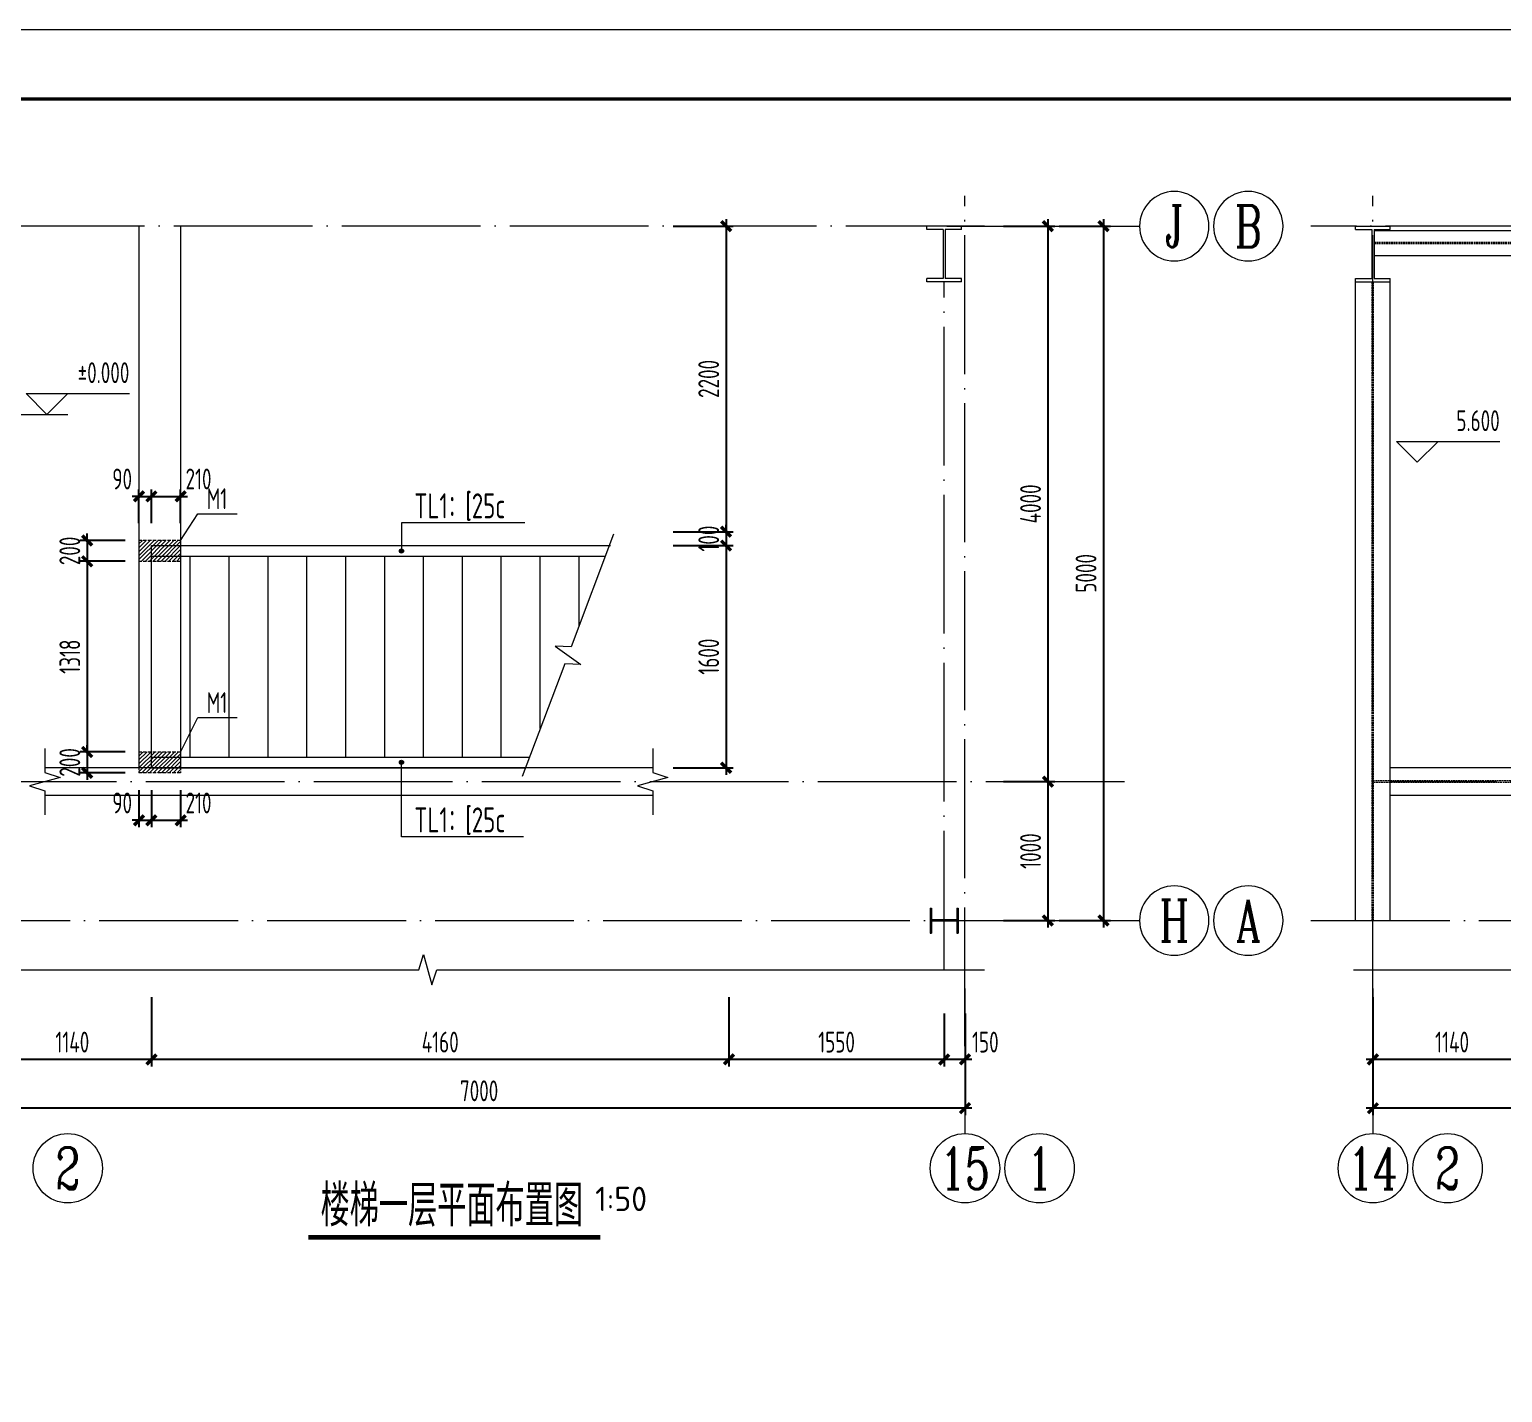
# Model space of a CAD drawing. Header units: millimetres. Extents: x 19781 to 898973, y -947928 to -267362.
# Drawn here: x 544353 to 565574, y -407592 to -387961 of the extents above; entities that cross this region are included whole.
import ezdxf
from ezdxf.enums import TextEntityAlignment as Align

# ---------------------------------------------------------------- set-up
doc = ezdxf.new("R2010")
doc.units = ezdxf.units.MM
doc.header["$LTSCALE"] = 100
doc.linetypes.add('DASH', pattern=[0.35, 0.25, -0.1])
doc.linetypes.add('DOTE', pattern=[2.42, 2, -0.2, 0.02, -0.2])
doc.layers.get('0').update_dxf_attribs({"lineweight": 18})
for name, color, linetype, lineweight in [('14', 2, 'Continuous', 18), ('BEAM_CON', 4, 'Continuous', 18), ('BORDER', 7, 'Continuous', 18), ('COLU', 7, 'Continuous', 18), ('DIM', 3, 'Continuous', 18), ('DOTE', 1, 'DOTE', 18), ('HATCH', 254, 'Continuous', 18), ('NUM', 7, 'Continuous', 18), ('PUB_DIM', 3, 'Continuous', 18), ('TEXT', 7, 'Continuous', 18), ('THIN', 7, 'Continuous', 18), ('卫浴', 7, 'Continuous', 18), ('图名下划线', 7, 'Continuous', 18), ('楼板负筋文字', 7, 'Continuous', 18)]:
    doc.layers.add(name, color=color, linetype=linetype, lineweight=lineweight)
doc.styles.add('TSSD_Axis', font='complex.shx', dxfattribs={"width": 0.7, "bigfont": 'hztxt.shx'})
doc.styles.add('TSSD_Label', font='tssdeng.shx', dxfattribs={"width": 0.7, "bigfont": 'hztxt.shx'})
doc.styles.add('TSSD_Norm', font='tssdeng.shx', dxfattribs={"bigfont": 'hztxt.shx'})
doc.styles.add('TSSD_REIN', font='tssdeng.shx', dxfattribs={"width": 0.7, "bigfont": 'hztxt.shx'})
doc.dimstyles.new('TSSD_100_100', dxfattribs={"dimtxt": 300, "dimasz": 100, "dimexe": 100, "dimexo": 250, "dimgap": 100, "dimtad": 1, "dimdec": 0, "dimzin": 0, "dimdsep": 46, "dimtxsty": 'TSSD_REIN', "dimblk": 'ARCHTICK', "dimcen": 0, "dimdle": 100, "dimclrt": 7, "dimadec": 0, "dimazin": 0, "dimtfac": 1, "dimtdec": 0, "dimtix": 1, "dimtmove": 2, "dimatfit": 3, "dimfxl": 1, "dimtolj": 1, "dimtzin": 0, "dimarcsym": 0})
pattern_1 = [(45, (0, 0), (-28.2842712, 28.2842712), [])]

# ---------------------------------------------------------------- blocks, each defined once
blk = doc.blocks.new('A$C5F0906CC')
at = {"layer": 'COLU', "lineweight": 5}
for p, q in [((-63, 12), (187, 12)), ((-63, -12), (-63, 12)), ((187, -12), (187, 12)), ((-63, -12), (54, -12)), ((54, -12), (54, -364)), ((70, -12), (187, -12)), ((70, -12), (70, -364)), ((-63, -364), (54, -364)), ((-63, -388), (-63, -364)), ((-63, -388), (187, -388)), ((70, -364), (187, -364)), ((187, -388), (187, -364))]:
    blk.add_line(p, q, dxfattribs=at)
blk = doc.blocks.new('_ArchTick_0')
at = {"color": 0, "linetype": 'ByBlock'}
blk.add_lwpolyline([(-0.71, -0.71, 0.5, 0.5, 0), (0.71, 0.71, 0.5, 0.5, 0)], format="xyseb", dxfattribs=at)
blk = doc.blocks.new('*X1026')
at = {"layer": 'DIM', "color": 0, "lineweight": -2, "ltscale": 100, "transparency": 16777216}
for p, q in [((553626, -390794), (554488, -390794)), ((554388, -390694), (554388, -395294)), ((553626, -395194), (554488, -395194))]:
    blk.add_line(p, q, dxfattribs=at)
at = {"layer": 'DIM', "color": 0, "lineweight": -2, "ltscale": 100, "transparency": 16777216, "xscale": 100, "yscale": 100, "zscale": 100}
for p, rotation in [((554388, -390794), 90), ((554388, -395194), 270)]:
    blk.add_blockref('_ArchTick_0', p, dxfattribs=dict(at, rotation=rotation))
at = {"layer": 'DIM', "color": 7, "ltscale": 100, "transparency": 16777216, "insert": (554138, -392994), "char_height": 300, "width": 2220, "attachment_point": 5, "rotation": 90, "style": 'TSSD_REIN'}
blk.add_mtext('2200', dxfattribs=at)
blk = doc.blocks.new('_ARCHTICK')
at = {"color": 0, "linetype": 'ByBlock', "const_width": 0.5}
blk.add_lwpolyline([(-0.5, -0.5), (0.5, 0.5)], dxfattribs=at)
blk = doc.blocks.new('*X1027')
at = {"layer": 'DIM', "color": 0, "lineweight": -2, "ltscale": 100, "transparency": 16777216}
for p, q in [((554388, -395194), (554388, -395094)), ((553626, -395194), (554488, -395194)), ((554388, -395194), (554388, -395394)), ((553626, -395394), (554488, -395394)), ((554388, -395394), (554388, -395494))]:
    blk.add_line(p, q, dxfattribs=at)
at = {"layer": 'DIM', "color": 0, "lineweight": -2, "ltscale": 100, "transparency": 16777216, "xscale": 100, "yscale": 100, "zscale": 100}
for p, rotation in [((554388, -395194), 270), ((554388, -395394), 90)]:
    blk.add_blockref('_ArchTick_0', p, dxfattribs=dict(at, rotation=rotation))
at = {"layer": 'DIM', "color": 7, "ltscale": 100, "transparency": 16777216, "insert": (554138, -395294), "char_height": 300, "width": 1530, "attachment_point": 5, "rotation": 90, "style": 'TSSD_REIN'}
blk.add_mtext('100', dxfattribs=at)
blk = doc.blocks.new('*X1028')
at = {"layer": 'DIM', "color": 0, "lineweight": -2, "ltscale": 100, "transparency": 16777216}
for p, q in [((554388, -395294), (554388, -398694)), ((553626, -395394), (554488, -395394)), ((553626, -398594), (554488, -398594))]:
    blk.add_line(p, q, dxfattribs=at)
at = {"layer": 'DIM', "color": 0, "lineweight": -2, "ltscale": 100, "transparency": 16777216, "xscale": 100, "yscale": 100, "zscale": 100}
for p, rotation in [((554388, -395394), 90), ((554388, -398594), 270)]:
    blk.add_blockref('_ArchTick_0', p, dxfattribs=dict(at, rotation=rotation))
at = {"layer": 'DIM', "color": 7, "ltscale": 100, "transparency": 16777216, "insert": (554138, -396994), "char_height": 300, "width": 2130, "attachment_point": 5, "rotation": 90, "style": 'TSSD_REIN'}
blk.add_mtext('1600', dxfattribs=at)
blk = doc.blocks.new('*X1029')
at = {"layer": 'DIM', "color": 0, "lineweight": -2, "ltscale": 100, "transparency": 16777216}
for p, q in [((557530, -402134), (557530, -402895)), ((557830, -402134), (557830, -402895)), ((557930, -402795), (557430, -402795))]:
    blk.add_line(p, q, dxfattribs=at)
at = {"layer": 'DIM', "color": 0, "lineweight": -2, "ltscale": 100, "transparency": 16777216, "xscale": 100, "yscale": 100, "zscale": 100, "rotation": 180}
blk.add_blockref('_ArchTick_0', (557530, -402795), dxfattribs=at)
at = {"layer": 'DIM', "color": 0, "lineweight": -2, "ltscale": 100, "transparency": 16777216, "xscale": 100, "yscale": 100, "zscale": 100}
blk.add_blockref('_ArchTick_0', (557830, -402795), dxfattribs=at)
at = {"layer": 'DIM', "color": 7, "ltscale": 100, "transparency": 16777216, "insert": (558123, -402545), "char_height": 300, "width": 1530, "attachment_point": 5, "style": 'TSSD_REIN'}
blk.add_mtext('150', dxfattribs=at)
blk = doc.blocks.new('*X1030')
at = {"layer": 'DIM', "color": 0, "lineweight": -2, "ltscale": 100, "transparency": 16777216}
for p, q in [((554430, -401899), (554430, -402895)), ((557530, -402134), (557530, -402895)), ((557630, -402795), (554330, -402795))]:
    blk.add_line(p, q, dxfattribs=at)
at = {"layer": 'DIM', "color": 0, "lineweight": -2, "ltscale": 100, "transparency": 16777216, "xscale": 100, "yscale": 100, "zscale": 100, "rotation": 180}
blk.add_blockref('_ArchTick_0', (554430, -402795), dxfattribs=at)
at = {"layer": 'DIM', "color": 0, "lineweight": -2, "ltscale": 100, "transparency": 16777216, "xscale": 100, "yscale": 100, "zscale": 100}
blk.add_blockref('_ArchTick_0', (557530, -402795), dxfattribs=at)
at = {"layer": 'DIM', "color": 7, "ltscale": 100, "transparency": 16777216, "insert": (555980, -402545), "char_height": 300, "width": 2130, "attachment_point": 5, "style": 'TSSD_REIN'}
blk.add_mtext('1550', dxfattribs=at)
blk = doc.blocks.new('*X1031')
at = {"layer": 'DIM', "color": 0, "lineweight": -2, "ltscale": 100, "transparency": 16777216}
for p, q in [((546110, -401899), (546110, -402895)), ((554430, -401899), (554430, -402895)), ((554530, -402795), (546010, -402795))]:
    blk.add_line(p, q, dxfattribs=at)
at = {"layer": 'DIM', "color": 0, "lineweight": -2, "ltscale": 100, "transparency": 16777216, "xscale": 100, "yscale": 100, "zscale": 100, "rotation": 180}
blk.add_blockref('_ArchTick_0', (546110, -402795), dxfattribs=at)
at = {"layer": 'DIM', "color": 0, "lineweight": -2, "ltscale": 100, "transparency": 16777216, "xscale": 100, "yscale": 100, "zscale": 100}
blk.add_blockref('_ArchTick_0', (554430, -402795), dxfattribs=at)
at = {"layer": 'DIM', "color": 7, "ltscale": 100, "transparency": 16777216, "insert": (550270, -402545), "char_height": 300, "width": 2220, "attachment_point": 5, "style": 'TSSD_REIN'}
blk.add_mtext('4160', dxfattribs=at)
blk = doc.blocks.new('*X1032')
at = {"layer": 'DIM', "color": 0, "lineweight": -2, "ltscale": 100, "transparency": 16777216}
for p, q in [((543830, -401899), (543830, -402895)), ((546110, -401899), (546110, -402895)), ((546210, -402795), (543730, -402795))]:
    blk.add_line(p, q, dxfattribs=at)
at = {"layer": 'DIM', "color": 0, "lineweight": -2, "ltscale": 100, "transparency": 16777216, "xscale": 100, "yscale": 100, "zscale": 100, "rotation": 180}
blk.add_blockref('_ArchTick_0', (543830, -402795), dxfattribs=at)
at = {"layer": 'DIM', "color": 0, "lineweight": -2, "ltscale": 100, "transparency": 16777216, "xscale": 100, "yscale": 100, "zscale": 100}
blk.add_blockref('_ArchTick_0', (546110, -402795), dxfattribs=at)
at = {"layer": 'DIM', "color": 7, "ltscale": 100, "transparency": 16777216, "insert": (544970, -402545), "char_height": 300, "width": 2130, "attachment_point": 5, "style": 'TSSD_REIN'}
blk.add_mtext('1140', dxfattribs=at)
blk = doc.blocks.new('*X1033')
at = {"layer": 'DIM', "color": 0, "lineweight": -2, "ltscale": 100, "transparency": 16777216}
for p, q in [((543830, -402300), (543830, -403597)), ((557830, -402300), (557830, -403597)), ((557930, -403497), (543730, -403497))]:
    blk.add_line(p, q, dxfattribs=at)
at = {"layer": 'DIM', "color": 0, "lineweight": -2, "ltscale": 100, "transparency": 16777216, "xscale": 100, "yscale": 100, "zscale": 100, "rotation": 180}
blk.add_blockref('_ArchTick_0', (543830, -403497), dxfattribs=at)
at = {"layer": 'DIM', "color": 0, "lineweight": -2, "ltscale": 100, "transparency": 16777216, "xscale": 100, "yscale": 100, "zscale": 100}
blk.add_blockref('_ArchTick_0', (557830, -403497), dxfattribs=at)
at = {"layer": 'DIM', "color": 7, "ltscale": 100, "transparency": 16777216, "insert": (550830, -403247), "char_height": 300, "width": 2220, "attachment_point": 5, "style": 'TSSD_REIN'}
blk.add_mtext('7000', dxfattribs=at)
blk = doc.blocks.new('*X1034')
at = {"layer": 'DIM', "color": 0, "lineweight": -2, "ltscale": 100, "transparency": 16777216}
for p, q in [((545730, -395321), (545084, -395321)), ((545184, -395321), (545184, -395221)), ((545184, -395321), (545184, -395621)), ((545730, -395621), (545084, -395621)), ((545184, -395621), (545184, -395721))]:
    blk.add_line(p, q, dxfattribs=at)
at = {"layer": 'DIM', "color": 0, "lineweight": -2, "ltscale": 100, "transparency": 16777216, "xscale": 100, "yscale": 100, "zscale": 100}
for p, rotation in [((545184, -395321), 270), ((545184, -395621), 90)]:
    blk.add_blockref('_ArchTick_0', p, dxfattribs=dict(at, rotation=rotation))
at = {"layer": 'DIM', "color": 7, "ltscale": 100, "transparency": 16777216, "insert": (544934, -395471), "char_height": 300, "width": 1620, "attachment_point": 5, "rotation": 90, "style": 'TSSD_REIN'}
blk.add_mtext('200', dxfattribs=at)
blk = doc.blocks.new('*X1035')
at = {"layer": 'DIM', "color": 0, "lineweight": -2, "ltscale": 100, "transparency": 16777216}
for p, q in [((545184, -395521), (545184, -398467)), ((545730, -395621), (545084, -395621)), ((545730, -398367), (545084, -398367))]:
    blk.add_line(p, q, dxfattribs=at)
at = {"layer": 'DIM', "color": 0, "lineweight": -2, "ltscale": 100, "transparency": 16777216, "xscale": 100, "yscale": 100, "zscale": 100}
for p, rotation in [((545184, -395621), 90), ((545184, -398367), 270)]:
    blk.add_blockref('_ArchTick_0', p, dxfattribs=dict(at, rotation=rotation))
at = {"layer": 'DIM', "color": 7, "ltscale": 100, "transparency": 16777216, "insert": (544934, -396994), "char_height": 300, "width": 2130, "attachment_point": 5, "rotation": 90, "style": 'TSSD_REIN'}
blk.add_mtext('1318', dxfattribs=at)
blk = doc.blocks.new('*X1036')
at = {"layer": 'DIM', "color": 0, "lineweight": -2, "ltscale": 100, "transparency": 16777216}
for p, q in [((545184, -398367), (545184, -398267)), ((545730, -398367), (545084, -398367)), ((545184, -398367), (545184, -398667)), ((545730, -398667), (545084, -398667)), ((545184, -398667), (545184, -398767))]:
    blk.add_line(p, q, dxfattribs=at)
at = {"layer": 'DIM', "color": 0, "lineweight": -2, "ltscale": 100, "transparency": 16777216, "xscale": 100, "yscale": 100, "zscale": 100}
for p, rotation in [((545184, -398367), 270), ((545184, -398667), 90)]:
    blk.add_blockref('_ArchTick_0', p, dxfattribs=dict(at, rotation=rotation))
at = {"layer": 'DIM', "color": 7, "ltscale": 100, "transparency": 16777216, "insert": (544934, -398517), "char_height": 300, "width": 1620, "attachment_point": 5, "rotation": 90, "style": 'TSSD_REIN'}
blk.add_mtext('200', dxfattribs=at)
blk = doc.blocks.new('*X1045')
at = {"layer": 'DIM', "color": 0, "lineweight": -2, "ltscale": 100, "transparency": 16777216}
for p, q in [((563707, -401899), (563707, -402895)), ((565987, -401899), (565987, -402895)), ((566087, -402795), (563607, -402795))]:
    blk.add_line(p, q, dxfattribs=at)
at = {"layer": 'DIM', "color": 0, "lineweight": -2, "ltscale": 100, "transparency": 16777216, "xscale": 100, "yscale": 100, "zscale": 100, "rotation": 180}
blk.add_blockref('_ArchTick_0', (563707, -402795), dxfattribs=at)
at = {"layer": 'DIM', "color": 0, "lineweight": -2, "ltscale": 100, "transparency": 16777216, "xscale": 100, "yscale": 100, "zscale": 100}
blk.add_blockref('_ArchTick_0', (565987, -402795), dxfattribs=at)
at = {"layer": 'DIM', "color": 7, "ltscale": 100, "transparency": 16777216, "insert": (564847, -402545), "char_height": 300, "width": 2130, "attachment_point": 5, "style": 'TSSD_REIN'}
blk.add_mtext('1140', dxfattribs=at)
blk = doc.blocks.new('*X1046')
at = {"layer": 'DIM', "color": 0, "lineweight": -2, "ltscale": 100, "transparency": 16777216}
for p, q in [((563707, -402300), (563707, -403597)), ((577707, -402300), (577707, -403597)), ((577807, -403497), (563607, -403497))]:
    blk.add_line(p, q, dxfattribs=at)
at = {"layer": 'DIM', "color": 0, "lineweight": -2, "ltscale": 100, "transparency": 16777216, "xscale": 100, "yscale": 100, "zscale": 100, "rotation": 180}
blk.add_blockref('_ArchTick_0', (563707, -403497), dxfattribs=at)
at = {"layer": 'DIM', "color": 0, "lineweight": -2, "ltscale": 100, "transparency": 16777216, "xscale": 100, "yscale": 100, "zscale": 100}
blk.add_blockref('_ArchTick_0', (577707, -403497), dxfattribs=at)
at = {"layer": 'DIM', "color": 7, "ltscale": 100, "transparency": 16777216, "insert": (570707, -403247), "char_height": 300, "width": 2220, "attachment_point": 5, "style": 'TSSD_REIN'}
blk.add_mtext('7000', dxfattribs=at)
blk = doc.blocks.new('ts_axno')
at = {"color": 0, "linetype": 'ByBlock', "lineweight": -2}
blk.add_circle((0, 0), 0.5, dxfattribs=at)
at = {"color": 0, "linetype": 'ByBlock', "lineweight": -2, "style": 'TSSD_Axis', "width": 0.7}
blk.add_attdef('A', text='', height=0.6, dxfattribs=at).set_placement((0, 0), align=Align.MIDDLE_CENTER)
blk = doc.blocks.new('*X1050')
at = {"layer": 'DIM', "color": 0, "lineweight": -2, "ltscale": 100, "transparency": 16777216}
for p, q in [((559185, -390794), (559924, -390794)), ((559824, -390694), (559824, -400894)), ((559185, -400794), (559924, -400794))]:
    blk.add_line(p, q, dxfattribs=at)
at = {"layer": 'DIM', "color": 0, "lineweight": -2, "ltscale": 100, "transparency": 16777216, "xscale": 100, "yscale": 100, "zscale": 100}
for p, rotation in [((559824, -390794), 90), ((559824, -400794), 270)]:
    blk.add_blockref('_ArchTick_0', p, dxfattribs=dict(at, rotation=rotation))
at = {"layer": 'DIM', "color": 7, "ltscale": 100, "transparency": 16777216, "insert": (559574, -395794), "char_height": 300, "width": 2220, "attachment_point": 5, "rotation": 90, "style": 'TSSD_REIN'}
blk.add_mtext('5000', dxfattribs=at)
blk = doc.blocks.new('*X1051')
at = {"layer": 'DIM', "color": 0, "lineweight": -2, "ltscale": 100, "transparency": 16777216}
for p, q in [((559024, -398694), (559024, -400894)), ((558385, -398794), (559124, -398794)), ((558385, -400794), (559124, -400794))]:
    blk.add_line(p, q, dxfattribs=at)
at = {"layer": 'DIM', "color": 0, "lineweight": -2, "ltscale": 100, "transparency": 16777216, "xscale": 100, "yscale": 100, "zscale": 100}
for p, rotation in [((559024, -398794), 90), ((559024, -400794), 270)]:
    blk.add_blockref('_ArchTick_0', p, dxfattribs=dict(at, rotation=rotation))
at = {"layer": 'DIM', "color": 7, "ltscale": 100, "transparency": 16777216, "insert": (558774, -399794), "char_height": 300, "width": 2130, "attachment_point": 5, "rotation": 90, "style": 'TSSD_REIN'}
blk.add_mtext('1000', dxfattribs=at)
blk = doc.blocks.new('*X1052')
at = {"layer": 'DIM', "color": 0, "lineweight": -2, "ltscale": 100, "transparency": 16777216}
for p, q in [((558385, -390794), (559124, -390794)), ((559024, -390694), (559024, -398894)), ((558385, -398794), (559124, -398794))]:
    blk.add_line(p, q, dxfattribs=at)
at = {"layer": 'DIM', "color": 0, "lineweight": -2, "ltscale": 100, "transparency": 16777216, "xscale": 100, "yscale": 100, "zscale": 100}
for p, rotation in [((559024, -390794), 90), ((559024, -398794), 270)]:
    blk.add_blockref('_ArchTick_0', p, dxfattribs=dict(at, rotation=rotation))
at = {"layer": 'DIM', "color": 7, "ltscale": 100, "transparency": 16777216, "insert": (558774, -394794), "char_height": 300, "width": 2220, "attachment_point": 5, "rotation": 90, "style": 'TSSD_REIN'}
blk.add_mtext('4000', dxfattribs=at)
blk = doc.blocks.new('*X1099')
at = {"layer": 'DIM', "color": 0, "lineweight": -2, "ltscale": 100, "transparency": 16777216}
for p, q in [((545930, -394685), (545830, -394685)), ((545930, -395071), (545930, -394585)), ((545930, -394685), (546110, -394685)), ((546110, -395071), (546110, -394585)), ((546110, -394685), (546210, -394685))]:
    blk.add_line(p, q, dxfattribs=at)
at = {"layer": 'DIM', "color": 0, "lineweight": -2, "ltscale": 100, "transparency": 16777216, "xscale": 100, "yscale": 100, "zscale": 100}
blk.add_blockref('_ArchTick_0', (545930, -394685), dxfattribs=at)
at = {"layer": 'DIM', "color": 0, "lineweight": -2, "ltscale": 100, "transparency": 16777216, "xscale": 100, "yscale": 100, "zscale": 100, "rotation": 180}
blk.add_blockref('_ArchTick_0', (546110, -394685), dxfattribs=at)
at = {"layer": 'DIM', "color": 7, "ltscale": 100, "transparency": 16777216, "insert": (545688, -394435), "char_height": 300, "width": 1020, "attachment_point": 5, "style": 'TSSD_REIN'}
blk.add_mtext('90', dxfattribs=at)
blk = doc.blocks.new('*X1100')
at = {"layer": 'DIM', "color": 0, "lineweight": -2, "ltscale": 100, "transparency": 16777216}
for p, q in [((546010, -394685), (546630, -394685)), ((546110, -395071), (546110, -394585)), ((546530, -395071), (546530, -394585))]:
    blk.add_line(p, q, dxfattribs=at)
at = {"layer": 'DIM', "color": 0, "lineweight": -2, "ltscale": 100, "transparency": 16777216, "xscale": 100, "yscale": 100, "zscale": 100, "rotation": 180}
blk.add_blockref('_ArchTick_0', (546110, -394685), dxfattribs=at)
at = {"layer": 'DIM', "color": 0, "lineweight": -2, "ltscale": 100, "transparency": 16777216, "xscale": 100, "yscale": 100, "zscale": 100}
blk.add_blockref('_ArchTick_0', (546530, -394685), dxfattribs=at)
at = {"layer": 'DIM', "color": 7, "ltscale": 100, "transparency": 16777216, "insert": (546788, -394435), "char_height": 300, "width": 1620, "attachment_point": 5, "style": 'TSSD_REIN'}
blk.add_mtext('210', dxfattribs=at)
blk = doc.blocks.new('*X1101')
at = {"layer": 'DIM', "color": 0, "lineweight": -2, "ltscale": 100, "transparency": 16777216}
for p, q in [((546110, -398917), (546110, -399451)), ((546530, -398917), (546530, -399451)), ((546010, -399351), (546630, -399351))]:
    blk.add_line(p, q, dxfattribs=at)
at = {"layer": 'DIM', "color": 0, "lineweight": -2, "ltscale": 100, "transparency": 16777216, "xscale": 100, "yscale": 100, "zscale": 100, "rotation": 180}
blk.add_blockref('_ArchTick_0', (546110, -399351), dxfattribs=at)
at = {"layer": 'DIM', "color": 0, "lineweight": -2, "ltscale": 100, "transparency": 16777216, "xscale": 100, "yscale": 100, "zscale": 100}
blk.add_blockref('_ArchTick_0', (546530, -399351), dxfattribs=at)
at = {"layer": 'DIM', "color": 7, "ltscale": 100, "transparency": 16777216, "insert": (546788, -399101), "char_height": 300, "width": 1620, "attachment_point": 5, "style": 'TSSD_REIN'}
blk.add_mtext('210', dxfattribs=at)
blk = doc.blocks.new('*X1102')
at = {"layer": 'DIM', "color": 0, "lineweight": -2, "ltscale": 100, "transparency": 16777216}
for p, q in [((545930, -398917), (545930, -399451)), ((546110, -398917), (546110, -399451)), ((545930, -399351), (545830, -399351)), ((545930, -399351), (546110, -399351)), ((546110, -399351), (546210, -399351))]:
    blk.add_line(p, q, dxfattribs=at)
at = {"layer": 'DIM', "color": 0, "lineweight": -2, "ltscale": 100, "transparency": 16777216, "xscale": 100, "yscale": 100, "zscale": 100}
blk.add_blockref('_ArchTick_0', (545930, -399351), dxfattribs=at)
at = {"layer": 'DIM', "color": 0, "lineweight": -2, "ltscale": 100, "transparency": 16777216, "xscale": 100, "yscale": 100, "zscale": 100, "rotation": 180}
blk.add_blockref('_ArchTick_0', (546110, -399351), dxfattribs=at)
at = {"layer": 'DIM', "color": 7, "ltscale": 100, "transparency": 16777216, "insert": (545688, -399101), "char_height": 300, "width": 1020, "attachment_point": 5, "style": 'TSSD_REIN'}
blk.add_mtext('90', dxfattribs=at)

msp = doc.modelspace()

# ---------------------------------------------------------------- hatches: boundary and pattern name
at = {"layer": '14', "ltscale": 100}
h = msp.add_hatch(color=256, dxfattribs=at)
edge = h.paths.add_edge_path(flags=0)
edge.add_arc((549711.55, -395473), 30, 0, 360)
h = msp.add_hatch(color=256, dxfattribs=at)
edge = h.paths.add_edge_path(flags=0)
edge.add_arc((549711.55, -398516), 30, 0, 360)
at = {"layer": 'HATCH', "ltscale": 100}
h = msp.add_hatch(dxfattribs=at)
h.set_pattern_fill('METAL', color=256, style=0, pattern_type=0)
h.set_pattern_definition(pattern_1)
h.paths.add_polyline_path([(545929.79, -395321.43), (545929.79, -395621.43), (546529.79, -395621.43), (546529.79, -395321.43)], flags=0)
h = msp.add_hatch(dxfattribs=at)
h.set_pattern_fill('METAL', color=256, style=0, pattern_type=0)
h.set_pattern_definition(pattern_1)
h.paths.add_polyline_path([(545929.79, -398367.43), (545929.79, -398667.43), (546529.79, -398667.43), (546529.79, -398367.43)], flags=0)

# ---------------------------------------------------------------- linework, layer by layer
at = {"layer": '14', "ltscale": 100}
for centre in [(549711.55, -395473), (549711.55, -398516)]:
    msp.add_circle(centre, 30, dxfattribs=at)
at = {"layer": 'BEAM_CON', "lineweight": 5, "ltscale": 2}
for p, q in [((545929.79, -390794.43), (545929.79, -398594.43)), ((546529.79, -390794.43), (546529.79, -398594.43)), ((553330.55, -398594.43), (544573.55, -398594.43)), ((553330.55, -398994.43), (544573.55, -398994.43))]:
    msp.add_line(p, q, dxfattribs=at)
at = {"layer": 'BEAM_CON', "color": 142}
for p, q in [((563722.79, -390854.43), (571121.6, -390854.43)), ((563722.79, -391214.43), (571315.65, -391214.43)), ((563456.79, -400794.43), (563456.79, -391594.43)), ((563956.79, -400794.43), (563956.79, -391594.43)), ((546109.79, -398594.43), (546109.79, -395394.43)), ((546109.79, -395394.43), (552722.46, -395394.43)), ((546109.79, -395548.43), (552648.23, -395548.43)), ((546669.79, -398440.43), (546669.79, -395548.43)), ((547229.79, -398440.43), (547229.79, -395548.43)), ((547789.79, -398440.43), (547789.79, -395548.43)), ((548349.79, -398440.43), (548349.79, -395548.43)), ((548909.79, -398440.43), (548909.79, -395548.43)), ((549469.79, -398440.43), (549469.79, -395548.43)), ((550029.79, -398440.43), (550029.79, -395548.43)), ((550589.79, -398440.43), (550589.79, -395548.43)), ((551149.79, -398440.43), (551149.79, -395548.43)), ((551709.79, -398030.26), (551709.79, -395548.43)), ((552269.79, -396549.26), (552269.79, -395548.43)), ((546109.79, -398440.43), (551554.7, -398440.43)), ((546109.79, -398594.43), (551496.46, -398594.43)), ((571100.04, -398594.43), (563956.79, -398594.43)), ((571315.65, -398994.43), (563956.79, -398994.43))]:
    msp.add_line(p, q, dxfattribs=at)
at = {"layer": 'BEAM_CON', "linetype": 'DASH', "lineweight": 5, "ltscale": 2}
for p, q in [((546529.79, -395321.43), (545929.79, -395321.43)), ((545929.79, -395321.43), (545929.79, -395621.43)), ((546529.79, -395321.43), (546529.79, -395621.43)), ((546529.79, -395621.43), (545929.79, -395621.43)), ((546529.79, -398367.43), (545929.79, -398367.43)), ((545929.79, -398367.43), (545929.79, -398667.43)), ((546529.79, -398367.43), (546529.79, -398667.43)), ((546529.79, -398667.43), (545929.79, -398667.43))]:
    msp.add_line(p, q, dxfattribs=at)
at = {"layer": 'BEAM_CON', "color": 142}
msp.add_lwpolyline([(552767.82, -395232.15), (552154.77, -396853.45), (551924.23, -396841.12), (552293.35, -397108.98), (552062.81, -397096.65), (551449.76, -398717.95)], dxfattribs=at)
at = {"layer": 'BORDER'}
msp.add_lwpolyline([(523622, -429982), (523622, -387961), (612766.55, -387961), (612766.55, -429982)], close=True, dxfattribs=at)
msp.add_lwpolyline([(526123.25, -428981.5, 50.03, 50.03, 0), (526123.25, -388961.5, 50.03, 50.03, 0), (611766.05, -388961.5, 50.03, 50.03, 0), (611766.05, -428981.5, 50.03, 50.03, 0)], format="xyseb", close=True, dxfattribs=at)
at = {"layer": 'COLU', "color": 142, "linetype": 'DASH'}
for p, q in [((563722.79, -391024.43), (571121.6, -391024.43)), ((563722.79, -391044.43), (571121.6, -391044.43)), ((563696.79, -400794.43), (563696.79, -391594.43)), ((563716.79, -400794.43), (563716.79, -391594.43)), ((571186.56, -398784.43), (563716.79, -398784.43)), ((571165.54, -398804.43), (563716.79, -398804.43))]:
    msp.add_line(p, q, dxfattribs=at)
at = {"layer": 'COLU', "linetype": 'ByBlock', "lineweight": 5}
for p, q in [((546529.79, -395321.43), (546777.53, -394936.31)), ((546777.53, -394936.31), (547345.56, -394936.31)), ((546529.79, -398367.43), (546777.53, -397872.31)), ((546777.53, -397872.31), (547345.56, -397872.31))]:
    msp.add_line(p, q, dxfattribs=at)
at = {"layer": 'COLU', "lineweight": 5}
for p, q in [((557329.79, -400614.43), (557329.79, -400974.43)), ((557329.79, -400614.43), (557345.79, -400614.43)), ((557345.79, -400614.43), (557345.79, -400974.43)), ((557713.79, -400614.43), (557713.79, -400974.43)), ((557713.79, -400614.43), (557729.79, -400614.43)), ((557729.79, -400614.43), (557729.79, -400974.43)), ((557713.79, -400786.43), (557345.79, -400786.43)), ((557713.79, -400802.43), (557345.79, -400802.43)), ((557329.79, -400974.43), (557345.79, -400974.43)), ((557713.79, -400974.43), (557729.79, -400974.43))]:
    msp.add_line(p, q, dxfattribs=at)
at = {"layer": 'DOTE', "linetype": 'DOTE', "ltscale": 10}
for p, q in [((557829.79, -402604.67), (557829.79, -390359.33)), ((557829.79, -402604.67), (557829.79, -390359.33)), ((563706.79, -402604.67), (563706.79, -390359.33)), ((558111.3, -390794.43), (542937.14, -390794.43)), ((577988.3, -390794.43), (562814.14, -390794.43)), ((557529.79, -401502.06), (557529.79, -391594.43)), ((560128.41, -398794.43), (544079.79, -398794.43)), ((580005.41, -398794.43), (563956.79, -398794.43)), ((542937.14, -400794.43), (560344.11, -400794.43)), ((562814.14, -400794.43), (580221.11, -400794.43))]:
    msp.add_line(p, q, dxfattribs=at)
at = {"layer": 'NUM', "lineweight": 5}
for p, q in [((557569.79, -390794.43), (560344.11, -390794.43)), ((557829.79, -401774.32), (557829.79, -403862.06)), ((563706.79, -401774.32), (563706.79, -403862.06))]:
    msp.add_line(p, q, dxfattribs=at)
at = {"layer": 'THIN', "lineweight": 5}
for p, q in [((544603.33, -393504.08), (544303.33, -393204.08)), ((544303.33, -393204.08), (544903.33, -393204.08)), ((544603.33, -393504.08), (544903.33, -393204.08)), ((544903.33, -393204.08), (545791.8, -393204.08)), ((544081.36, -393504.08), (544903.33, -393504.08)), ((544603.33, -393504.08), (544603.33, -393504.08)), ((564344.33, -394195.08), (564044.33, -393895.08)), ((564044.33, -393895.08), (564644.33, -393895.08)), ((564344.33, -394195.08), (564644.33, -393895.08)), ((564644.33, -393895.08), (565532.8, -393895.08))]:
    msp.add_line(p, q, dxfattribs=at)
at = {"layer": 'THIN', "ltscale": 100}
for points in [[(544573.55, -398314.43), (544573.55, -398664.43), (544793.55, -398734.43), (544353.55, -398854.43), (544573.55, -398924.43), (544573.55, -399274.43)], [(553330.55, -398314.43), (553330.55, -398664.43), (553550.55, -398734.43), (553110.55, -398854.43), (553330.55, -398924.43), (553330.55, -399274.43)]]:
    msp.add_lwpolyline(points, dxfattribs=at)
at = {"layer": 'THIN', "lineweight": 5}
for points in [[(543549.79, -401502.06), (549959.79, -401502.06), (550029.79, -401282.06), (550149.79, -401722.06), (550219.79, -401502.06), (558109.79, -401502.06)], [(563426.79, -401502.06), (569836.79, -401502.06), (569906.79, -401282.06), (570026.79, -401722.06), (570096.79, -401502.06), (577986.79, -401502.06)]]:
    msp.add_lwpolyline(points, dxfattribs=at)
at = {"layer": '卫浴', "color": 251, "lineweight": 13}
for p, q in [((551490.55, -395065), (549711.55, -395065)), ((549711.55, -395065), (549711.55, -395473)), ((549711.55, -399588), (549711.55, -398516)), ((551467.55, -399588), (549711.55, -399588))]:
    msp.add_line(p, q, dxfattribs=at)
at = {"layer": '图名下划线'}
msp.add_lwpolyline([(548371.55, -405357.18, 70.12, 70.12, 0), (552578.04, -405357.18, 70.12, 70.12, 0)], format="xyseb", dxfattribs=at)

# ---------------------------------------------------------------- block references
at = {"layer": 'COLU', "lineweight": 5, "yscale": 2, "zscale": 2}
for p, xscale in [((557654.1, -390819.08), -2), ((563582.47, -390819.08), 2)]:
    msp.add_blockref('A$C5F0906CC', p, dxfattribs=dict(at, xscale=xscale))
at = {"layer": 'NUM'}
ref = msp.add_blockref('ts_axno', (560844.11, -390794.43), dxfattribs=dict(at, xscale=-1000, yscale=1000, zscale=1000))
ref.add_attrib('J', 'J', dxfattribs={"height": 600, "style": 'TSSD_Axis', "width": 0.7}).set_placement((560844.11, -390794.43), align=Align.MIDDLE_CENTER)
ref = msp.add_blockref('ts_axno', (561911.19, -390794.43), dxfattribs=dict(at, xscale=-1000, yscale=1000, zscale=1000))
ref.add_attrib('J', 'B', dxfattribs={"height": 600, "style": 'TSSD_Axis', "width": 0.7}).set_placement((561911.19, -390794.43), align=Align.MIDDLE_CENTER)
ref = msp.add_blockref('ts_axno', (560844.11, -400794.43), dxfattribs=dict(at, xscale=-1000, yscale=1000, zscale=1000))
ref.add_attrib('J', 'H', dxfattribs={"height": 600, "style": 'TSSD_Axis', "width": 0.7}).set_placement((560844.11, -400794.43), align=Align.MIDDLE_CENTER)
ref = msp.add_blockref('ts_axno', (561911.19, -400794.43), dxfattribs=dict(at, xscale=-1000, yscale=1000, zscale=1000))
ref.add_attrib('J', 'A', dxfattribs={"height": 600, "style": 'TSSD_Axis', "width": 0.7}).set_placement((561911.19, -400794.43), align=Align.MIDDLE_CENTER)
ref = msp.add_blockref('ts_axno', (544904.72, -404362.06), dxfattribs=dict(at, xscale=1000, yscale=1000, zscale=1000))
ref.add_attrib('9', '2', dxfattribs={"height": 600, "style": 'TSSD_Axis', "width": 0.7}).set_placement((544904.72, -404362.06), align=Align.MIDDLE_CENTER)
ref = msp.add_blockref('ts_axno', (557829.79, -404362.06), dxfattribs=dict(at, xscale=1000, yscale=1000, zscale=1000))
ref.add_attrib('9', '15', dxfattribs={"height": 600, "style": 'TSSD_Axis', "width": 0.7}).set_placement((557829.79, -404362.06), align=Align.MIDDLE_CENTER)
ref = msp.add_blockref('ts_axno', (558904.72, -404362.06), dxfattribs=dict(at, xscale=1000, yscale=1000, zscale=1000))
ref.add_attrib('9', '1', dxfattribs={"height": 600, "style": 'TSSD_Axis', "width": 0.7}).set_placement((558904.72, -404362.06), align=Align.MIDDLE_CENTER)
ref = msp.add_blockref('ts_axno', (563706.79, -404362.06), dxfattribs=dict(at, xscale=1000, yscale=1000, zscale=1000))
ref.add_attrib('9', '14', dxfattribs={"height": 600, "style": 'TSSD_Axis', "width": 0.7}).set_placement((563706.79, -404362.06), align=Align.MIDDLE_CENTER)
ref = msp.add_blockref('ts_axno', (564781.72, -404362.06), dxfattribs=dict(at, xscale=1000, yscale=1000, zscale=1000))
ref.add_attrib('9', '2', dxfattribs={"height": 600, "style": 'TSSD_Axis', "width": 0.7}).set_placement((564781.72, -404362.06), align=Align.MIDDLE_CENTER)

# ---------------------------------------------------------------- texts
at = {"layer": 'PUB_DIM', "color": 6, "linetype": 'Continuous', "style": 'TSSD_REIN', "width": 0.7}
for p in [(549896.36, -395001.76), (549896.36, -399524.76)]:
    msp.add_text('TL1：[25c', height=360.18, dxfattribs=at).set_placement(p)
at = {"layer": 'TEXT', "lineweight": 5, "style": 'TSSD_REIN', "width": 0.7}
for p in [(546906.21, -394869.26), (546906.21, -397805.26)]:
    msp.add_text('M1', height=300, dxfattribs=at).set_placement(p)
at = {"layer": 'TEXT', "color": 0, "lineweight": 9, "style": 'TSSD_Norm'}
msp.add_text('1:50', height=350, dxfattribs=at).set_placement((552502.21, -405083.66), align=Align.BOTTOM_LEFT)
at = {"layer": 'THIN', "style": 'TSSD_Label', "width": 0.7}
for s, p in [('%%P0.000', (545791.8, -393144.08)), ('5.600', (565532.8, -393835.08))]:
    msp.add_text(s, height=300, dxfattribs=at).set_placement(p, align=Align.BOTTOM_RIGHT)
at = {"layer": '楼板负筋文字', "style": 'TSSD_REIN', "width": 0.7}
msp.add_text('楼梯一层平面布置图', height=600, dxfattribs=at).set_placement((548546.24, -405199.95))

# ---------------------------------------------------------------- dimensions: what is measured, and where the dimension line sits
at = {"layer": 'DIM', "ltscale": 100}
for base, p1, p2, angle, text, picture, middle in [((554387.87, -395194.43), (553376.06, -390794.43), (553376.06, -395194.43), 90, '2200', '*X1026', (554137.87, -392994.43)), ((559024.41, -398794.43), (558135.14, -390794.43), (558135.14, -398794.43), 90, '4000', '*X1052', (558774.41, -394794.43)), ((559824.41, -400794.43), (558935.14, -390794.43), (558935.14, -400794.43), 90, '5000', '*X1050', (559574.41, -395794.43)), ((546109.79, -394684.72), (545929.79, -395321.43), (546109.79, -395321.43), 0, '90', '*X1099', (545687.86, -394434.72)), ((545184.15, -395621.43), (545979.79, -395321.43), (545979.79, -395621.43), 90, '200', '*X1034', (544934.15, -395471.43)), ((554387.87, -395394.43), (553376.06, -395194.43), (553376.06, -395394.43), 90, '100', '*X1027', (554137.87, -395294.43)), ((554387.87, -398594.43), (553376.06, -395394.43), (553376.06, -398594.43), 90, '1600', '*X1028', (554137.87, -396994.43)), ((545184.15, -398367.43), (545979.79, -395621.43), (545979.79, -398367.43), 90, '1318', '*X1035', (544934.15, -396994.43)), ((545184.15, -398667.43), (545979.79, -398367.43), (545979.79, -398667.43), 90, '200', '*X1036', (544934.15, -398517.43)), ((546529.79, -399350.51), (546109.79, -398667.43), (546529.79, -398667.43), 0, '210', '*X1101', (546787.86, -399100.51)), ((559024.41, -400794.43), (558135.14, -398794.43), (558135.14, -400794.43), 90, '1000', '*X1051', (558774.41, -399794.43))]:
    dim = msp.add_linear_dim(base=base, p1=p1, p2=p2, angle=angle, text=text, dimstyle='TSSD_100_100', override={"dimsah": 1}, dxfattribs=at)
    dim.commit()
    dim.dimension.update_dxf_attribs({"geometry": picture, "text_midpoint": middle, "dimtype": 160})
for base, p1, p2, text, picture, middle in [((546529.79, -394684.72), (546109.79, -395321.43), (546529.79, -395321.43), '210', '*X1100', (546787.86, -394434.72)), ((546109.79, -399350.51), (545929.79, -398667.43), (546109.79, -398667.43), '90', '*X1102', (545687.86, -399100.51)), ((543829.79, -402794.71), (546109.79, -401648.68), (543829.79, -401648.68), '1140', '*X1032', (544969.79, -402544.71)), ((546109.79, -402794.71), (554429.79, -401648.68), (546109.79, -401648.68), '4160', '*X1031', (550269.79, -402544.71)), ((554429.79, -402794.71), (557529.79, -401884.11), (554429.79, -401648.68), '1550', '*X1030', (555979.79, -402544.71)), ((563706.79, -402794.71), (565986.79, -401648.68), (563706.79, -401648.68), '1140', '*X1045', (564846.79, -402544.71)), ((557529.79, -402794.71), (557829.79, -401884.11), (557529.79, -401884.11), '150', '*X1029', (558122.55, -402544.71)), ((543829.79, -403496.93), (557829.79, -402050.17), (543829.79, -402050.17), '7000', '*X1033', (550829.79, -403246.93)), ((563706.79, -403496.93), (577706.79, -402050.17), (563706.79, -402050.17), '7000', '*X1046', (570706.79, -403246.93))]:
    dim = msp.add_linear_dim(base=base, p1=p1, p2=p2, text=text, dimstyle='TSSD_100_100', override={"dimsah": 1}, dxfattribs=at)
    dim.commit()
    dim.dimension.update_dxf_attribs({"geometry": picture, "text_midpoint": middle, "dimtype": 160})

doc.saveas('drawing.dxf')
